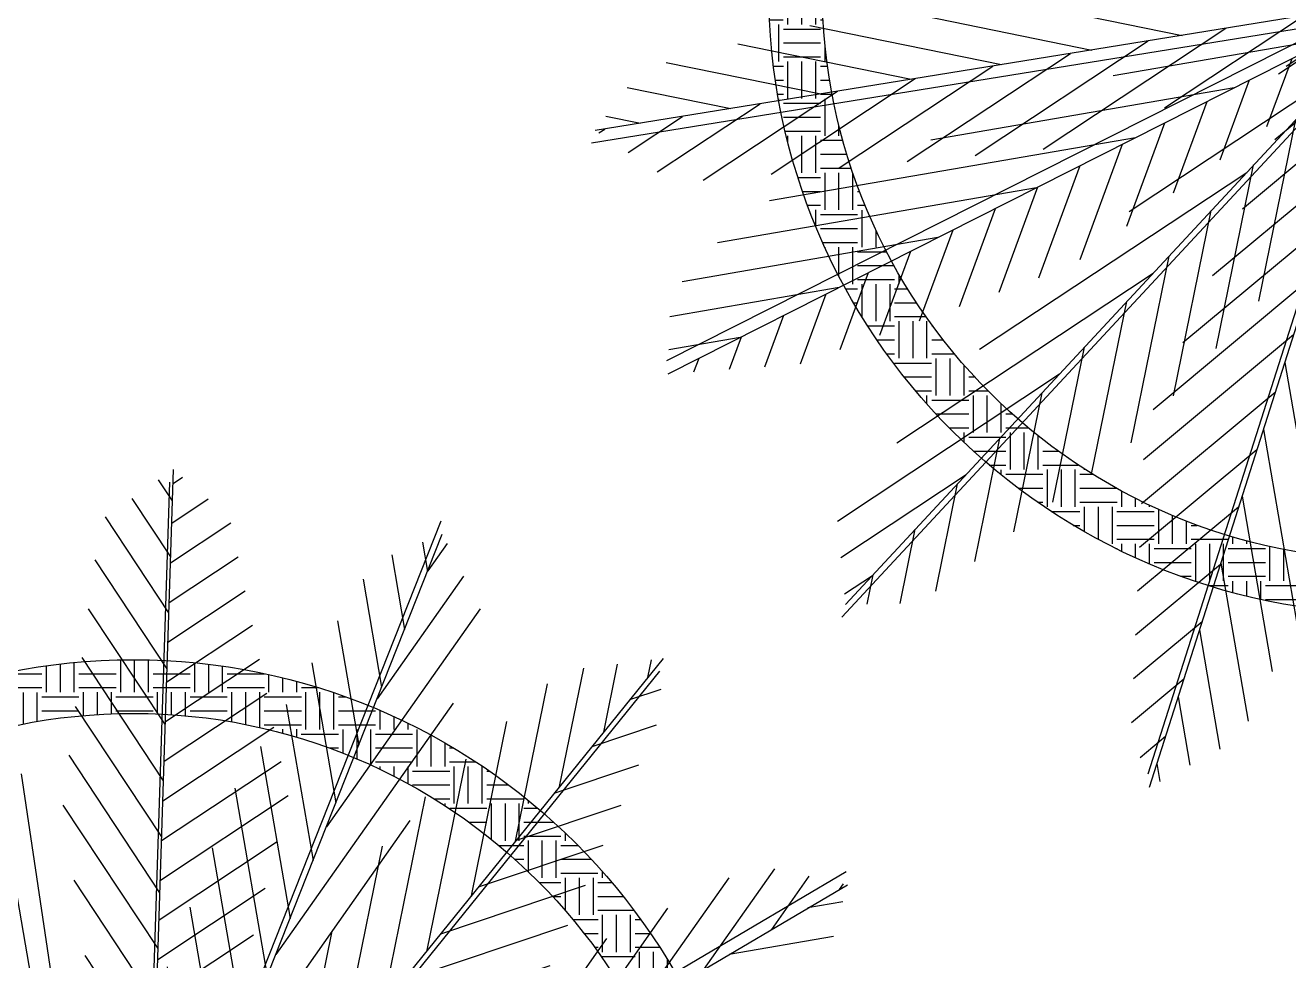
# Model space of a CAD drawing. Header units: metres. Extents: x 1769 to 3632, y 809 to 2652.
# Drawn here: x 2703.686 to 2704.595, y 1802.722 to 1803.395 of the extents above; entities that cross this region are included whole.
import ezdxf

# ---------------------------------------------------------------- set-up
doc = ezdxf.new("R2010")
doc.units = ezdxf.units.M
doc.header["$LTSCALE"] = 10
doc.layers.add('L-PLNT', color=66, linetype='Continuous')

# ---------------------------------------------------------------- blocks, each defined once
blk = doc.blocks.new('A$C92ef219a')
at = {"layer": 'L-PLNT'}
h = blk.add_hatch(dxfattribs=at)
h.set_pattern_fill('EARTH', color=34, scale=0.0042)
edge = h.paths.add_edge_path()
edge.add_arc((0.44999, 0.44999), 0.45, 0, 360)
edge = h.paths.add_edge_path(flags=17)
edge.add_arc((0.44999, 0.44999), 0.41143, 0, 360)
at = {"layer": 'L-PLNT', "color": 34}
for radius in [0.45, 0.41143]:
    blk.add_circle((0.44999, 0.44999), radius, dxfattribs=at)
blk = doc.blocks.new('A$C491C4D06')
at = {"layer": 'L-PLNT', "color": 48, "linetype": 'Continuous'}
for p, q in [((5.603, 5.9036), (8.7539, 10.8563)), ((5.5937, 5.8101), (8.7445, 10.7628)), ((5.603, 5.9036), (11.1117, 7.8692)), ((5.5937, 5.8101), (11.1023, 7.7757)), ((5.603, 5.9036), (0.0094, 4.3075)), ((2.8169, 0.7832), (5.603, 5.9036)), ((5.603, 5.9036), (6.4824, 0.0935)), ((5.5937, 5.8101), (0, 4.214)), ((2.8075, 0.6897), (5.5937, 5.8101)), ((5.5937, 5.8101), (6.473, 0))]:
    blk.add_line(p, q, dxfattribs=at)
at = {"layer": 'L-PLNT', "color": 66, "linetype": 'Continuous'}
for p, q in [((8.3637, 10.6857), (8.3536, 10.1484)), ((8.7652, 10.6908), (8.5935, 10.5254)), ((8.1314, 10.5546), (8.1167, 9.776)), ((8.9088, 10.1908), (7.545, 8.8774)), ((7.6619, 10.0398), (7.6429, 9.0312)), ((7.1924, 9.5249), (7.1691, 8.2865)), ((6.9576, 9.2675), (6.9322, 7.9141)), ((8.136, 8.8083), (6.4966, 7.2294)), ((6.4834, 8.4983), (6.4584, 7.1693)), ((10.2837, 7.9834), (9.4592, 7.1894)), ((10.8453, 7.8861), (10.512, 7.565)), ((9.3498, 7.7223), (8.4065, 6.8138)), ((11.0745, 7.7876), (11.0384, 7.7529)), ((11.0467, 7.6618), (10.7963, 7.6665)), ((8.416, 7.4612), (7.3537, 6.4381)), ((10.9355, 7.434), (10.1842, 7.4481)), ((7.949, 7.3306), (6.8273, 6.2503)), ((10.2164, 6.9877), (8.9601, 7.0113)), ((9.2582, 6.5459), (7.7359, 6.5745)), ((6.4019, 6.4999), (6.1018, 6.2109)), ((6.3578, 6.4364), (5.7746, 5.8747)), ((4.774, 5.5762), (4.5084, 5.1355)), ((4.3343, 5.4508), (2.148, 5.4919)), ((5.4393, 5.5265), (4.5476, 5.0338)), ((4.1257, 5.3913), (3.768, 4.7977)), ((3.8016, 5.2988), (3.3978, 4.6288)), ((3.4775, 5.2063), (3.0277, 4.4599)), ((2.8225, 5.0194), (0.5212, 5.0627)), ((3.1534, 5.1138), (2.715, 4.3864)), ((2.5051, 4.9288), (2.1218, 4.2928)), ((5.0307, 4.7755), (3.9324, 4.1686)), ((1.8569, 4.7439), (1.5286, 4.1992)), ((1.3107, 4.588), (0.0905, 4.611)), ((1.5327, 4.6514), (1.232, 4.1524)), ((1.2086, 4.5589), (0.9354, 4.1056)), ((0.8845, 4.4664), (0.6838, 4.1335)), ((0.5604, 4.3739), (0.4332, 4.163)), ((4.7959, 4.344), (4.771, 3.0194)), ((0.2362, 4.2814), (0.1826, 4.1925)), ((5.8446, 4.152), (6.4656, 3.5073)), ((4.622, 4.0244), (3.3379, 3.3149)), ((5.9101, 3.7196), (5.3158, 3.1473)), ((4.3196, 3.4687), (4.2913, 1.9624)), ((5.9636, 3.3657), (6.8112, 2.4856)), ((4.2134, 3.2734), (3.1317, 2.6757)), ((5.9944, 3.1625), (5.2705, 2.4653)), ((4.009, 2.8978), (3.0592, 2.373)), ((6.0365, 2.884), (5.2525, 2.1289)), ((3.8434, 2.5934), (3.8197, 1.332)), ((6.0826, 2.5794), (6.8523, 1.7803)), ((6.1208, 2.3269), (5.4401, 1.6713)), ((3.6004, 2.1468), (2.9142, 1.7676)), ((6.163, 2.0484), (5.5339, 1.4425)), ((3.3671, 1.7181), (3.351, 0.8595)), ((6.2016, 1.7931), (6.887, 1.0815)), ((6.2473, 1.4913), (5.7215, 0.9849)), ((3.1917, 1.3958), (2.7691, 1.1623)), ((6.2895, 1.2128), (5.8153, 0.7561)), ((2.9874, 1.0202), (2.7823, 0.9069)), ((6.3206, 1.0069), (6.8865, 0.4192)), ((2.8909, 0.8428), (2.8884, 0.715)), ((6.3738, 0.6557), (6.0029, 0.2985)), ((6.4159, 0.3772), (6.192, 0.1615)), ((6.4396, 0.2206), (6.5636, 0.0918))]:
    blk.add_line(p, q, dxfattribs=at)
at = {"layer": 'L-PLNT', "color": 78, "linetype": 'Continuous', "true_color": 0x2e3d00}
for p, q in [((8.5945, 10.7324), (8.5905, 10.5207)), ((8.837, 10.4408), (8.0693, 9.7014)), ((7.8966, 10.2972), (7.8798, 9.4036)), ((7.4271, 9.7824), (7.406, 8.6588)), ((8.5947, 9.5691), (7.0208, 8.0534)), ((5.3027, 9.2866), (5.2574, 6.8811)), ((6.7205, 8.8829), (6.6953, 7.5417)), ((6.2462, 8.1137), (6.2215, 6.7969)), ((10.6162, 7.9845), (9.9856, 7.3772)), ((9.8168, 7.8529), (8.9329, 7.0016)), ((7.269, 7.6541), (5.9723, 6.4054)), ((8.8829, 7.5917), (7.8801, 6.6259)), ((10.6955, 7.2086), (9.5722, 7.2297)), ((7.1551, 6.8851), (6.301, 6.0625)), ((9.7373, 6.7668), (8.348, 6.7929)), ((8.7791, 6.325), (7.1239, 6.3561)), ((5.0902, 5.6665), (3.5051, 5.6963)), ((4.4499, 5.4837), (4.1382, 4.9666)), ((3.5784, 5.2351), (0.9401, 5.2847)), ((5.235, 5.151), (4.2296, 4.5954)), ((2.8292, 5.0213), (2.4184, 4.3396)), ((6.2419, 4.9516), (7.1441, 2.32)), ((2.0666, 4.8037), (0.2244, 4.8383)), ((2.181, 4.8363), (1.8252, 4.246)), ((4.8263, 4.3999), (3.6352, 3.7417)), ((0.5548, 4.3723), (0.0383, 4.382)), ((4.5578, 3.9064), (4.5288, 2.3629)), ((5.9041, 3.7589), (6.6384, 2.9964)), ((4.4177, 3.6489), (3.2042, 2.9784)), ((5.9522, 3.441), (5.2932, 2.8063)), ((4.0815, 3.0311), (4.0555, 1.6472)), ((6.0231, 2.9726), (6.8349, 2.1297)), ((6.0787, 2.6054), (5.3463, 1.9001)), ((3.8047, 2.5223), (2.9867, 2.0703)), ((3.6053, 2.1558), (3.5838, 1.0168)), ((6.1421, 2.1863), (6.8696, 1.4309)), ((3.396, 1.7713), (2.8417, 1.465)), ((6.2051, 1.7698), (5.6277, 1.2137)), ((6.2611, 1.4), (6.9044, 0.7321)), ((3.129, 1.2805), (3.1197, 0.7873)), ((6.3316, 0.9342), (5.9091, 0.5273)), ((6.3801, 0.6137), (6.7251, 0.2555)), ((6.4581, 0.0986), (6.3995, 0.0422))]:
    blk.add_line(p, q, dxfattribs=at)

msp = doc.modelspace()

# ---------------------------------------------------------------- block references
at = {"layer": 'L-PLNT', "color": 74, "linetype": 'ByBlock', "xscale": 0.1012506165246655, "yscale": 0.1012506165246655, "zscale": 0.1012506165246655}
for p, rotation in [((2705.34412, 1803.8899), 169.5684973462434), ((2704.22859, 1802.72511), 10.85515194917424), ((2704.4372, 1802.95688), 169.5684973462434), ((2703.32167, 1801.79209), 10.85515194917424)]:
    msp.add_blockref('A$C491C4D06', p, dxfattribs=dict(at, rotation=rotation))
at = {"layer": 'L-PLNT'}
for p in [(2704.2207, 1802.97179), (2703.31378, 1802.03876)]:
    msp.add_blockref('A$C92ef219a', p, dxfattribs=at)

doc.saveas('drawing.dxf')
